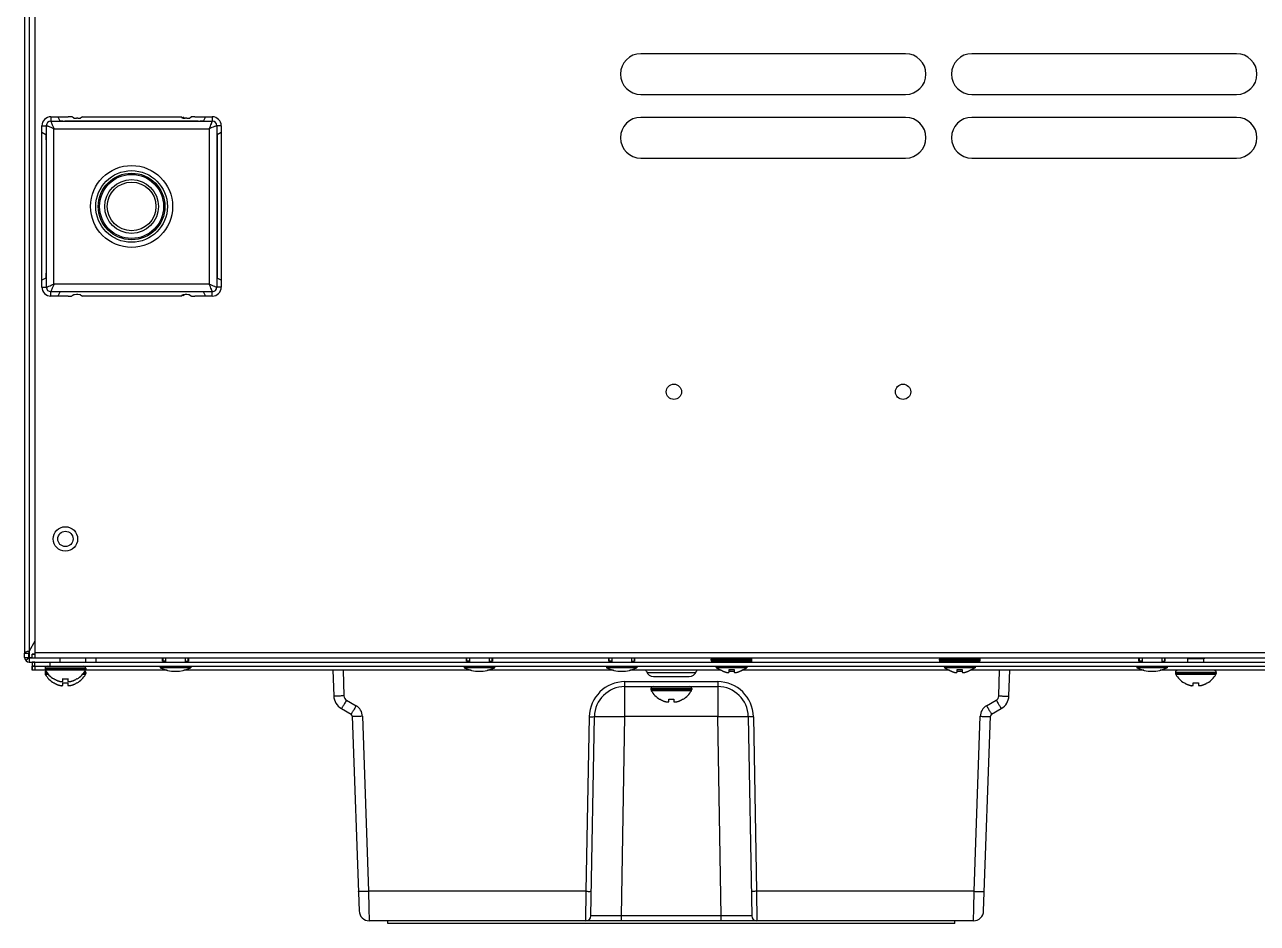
# Model space of a CAD drawing. Header units: millimetres. Extents: x 333 to 5627, y 435 to 3897.
# Drawn here: x 3178.1 to 3420.2, y 3079.8 to 3256.3 of the extents above; entities that cross this region are included whole.
import ezdxf

# ---------------------------------------------------------------- set-up
doc = ezdxf.new("R2010")
doc.units = ezdxf.units.MM
doc.header["$LTSCALE"] = 330
doc.layers.get('0').update_dxf_attribs({"linetype": 'CONTINUOUS'})
doc.layers.add('ASSI', color=7, linetype='CONTINUOUS')
doc.layers.add('GEOM', color=7, linetype='CONTINUOUS')

msp = doc.modelspace()

# ---------------------------------------------------------------- linework, layer by layer
at = {"color": 7, "linetype": 'Continuous'}
for p, q in [((3178.09, 3799.19), (3178.09, 3132.87)), ((3180.09, 3796.94), (3180.09, 3132.89)), ((3351.09, 3250.59), (3299.09, 3250.59)), ((3416.09, 3250.59), (3364.09, 3250.59)), ((3299.09, 3242.59), (3351.09, 3242.59)), ((3364.09, 3242.59), (3416.09, 3242.59)), ((3183.24, 3238.2), (3186.63, 3238.2)), ((3184.59, 3238.2), (3184.99, 3237.4)), ((3212.18, 3237.37), (3185.99, 3237.37)), ((3187.75, 3237.93), (3187.39, 3238.17)), ((3188.55, 3237.91), (3188.25, 3237.91)), ((3189.45, 3238.2), (3189.05, 3237.93)), ((3189.45, 3238.2), (3208.73, 3238.2)), ((3209.12, 3237.93), (3208.73, 3238.2)), ((3209.93, 3237.91), (3209.63, 3237.91)), ((3210.43, 3237.93), (3210.79, 3238.17)), ((3211.54, 3238.2), (3214.93, 3238.2)), ((3213.58, 3238.2), (3213.19, 3237.4)), ((3351.09, 3238.09), (3299.09, 3238.09)), ((3416.09, 3238.09), (3364.09, 3238.09)), ((3181.48, 3204.75), (3181.48, 3236.44)), ((3182.27, 3234.69), (3181.48, 3235.09)), ((3216.69, 3235.09), (3215.9, 3234.69)), ((3216.69, 3236.44), (3216.69, 3204.75)), ((3182.31, 3233.69), (3182.31, 3207.5)), ((3215.87, 3233.69), (3215.87, 3207.5)), ((3299.09, 3230.09), (3351.09, 3230.09)), ((3364.09, 3230.09), (3416.09, 3230.09)), ((3182.27, 3206.49), (3181.48, 3206.09)), ((3216.69, 3206.09), (3215.9, 3206.49)), ((3186.63, 3202.99), (3183.24, 3202.99)), ((3184.99, 3203.78), (3184.59, 3202.99)), ((3212.18, 3203.81), (3185.99, 3203.81)), ((3187.75, 3203.25), (3187.39, 3203.01)), ((3188.55, 3203.27), (3188.25, 3203.27)), ((3189.05, 3203.25), (3189.45, 3202.99)), ((3208.73, 3202.99), (3189.45, 3202.99)), ((3208.73, 3202.99), (3209.12, 3203.25)), ((3209.93, 3203.27), (3209.63, 3203.27)), ((3210.43, 3203.25), (3210.79, 3203.01)), ((3214.93, 3202.99), (3211.54, 3202.99)), ((3213.19, 3203.78), (3213.58, 3202.99)), ((3180.09, 3135.19), (3178.99, 3133.28)), ((3178.09, 3131.99), (3178.09, 3132.87)), ((3178.09, 3132.87), (3178.89, 3132.87)), ((3178.99, 3133.28), (3178.89, 3133.25)), ((3178.89, 3131.99), (3178.89, 3132.87)), ((3179.59, 3131.89), (3179.59, 3132.69)), ((3180.09, 3132.69), (3179.59, 3132.69)), ((3180.09, 3132.62), (3179.59, 3132.62)), ((3180.09, 3132.89), (3180.09, 3131.89)), ((3976.09, 3132.89), (3180.09, 3132.89)), ((3178.09, 3131.99), (3178.89, 3131.99)), ((3178.28, 3131.44), (3178.91, 3131.93)), ((3178.35, 3131.35), (3178.92, 3131.92)), ((3178.99, 3131.99), (3178.99, 3131.89)), ((3178.99, 3131.99), (3179.59, 3131.99)), ((3178.99, 3131.89), (3178.99, 3131.09)), ((3180.09, 3131.89), (3178.99, 3131.89)), ((3178.99, 3131.09), (3977.19, 3131.09)), ((3179.59, 3131.07), (3179.59, 3130.3)), ((3180.09, 3131.07), (3179.59, 3131.07)), ((3180.09, 3130.3), (3179.59, 3130.3)), ((3179.59, 3129.49), (3179.59, 3130.29)), ((3179.59, 3130.29), (3180.09, 3130.29)), ((3179.62, 3129.49), (3179.62, 3130.29)), ((3976.09, 3131.89), (3180.09, 3131.89)), ((3180.09, 3130.29), (3180.09, 3131.09)), ((3180.09, 3130.29), (3180.09, 3129.49)), ((3180.09, 3130.29), (3976.08, 3130.29)), ((3183.09, 3130.29), (3183.09, 3131.09)), ((3185.09, 3131.09), (3185.09, 3131.89)), ((3190.09, 3131.09), (3190.09, 3131.89)), ((3192.09, 3131.89), (3192.09, 3131.09)), ((3204.7, 3130.29), (3204.7, 3129.99)), ((3205.15, 3131.29), (3205.15, 3131.89)), ((3205.77, 3131.29), (3205.15, 3131.29)), ((3205.26, 3131.29), (3205.26, 3131.89)), ((3205.77, 3131.89), (3205.77, 3131.09)), ((3209.63, 3131.89), (3209.63, 3131.09)), ((3209.63, 3131.29), (3210.25, 3131.29)), ((3210.14, 3131.89), (3210.14, 3131.29)), ((3210.25, 3131.89), (3210.25, 3131.29)), ((3210.7, 3130.29), (3210.7, 3129.99)), ((3264.39, 3130.29), (3264.39, 3129.99)), ((3264.84, 3131.29), (3264.84, 3131.89)), ((3265.46, 3131.29), (3264.84, 3131.29)), ((3264.95, 3131.29), (3264.95, 3131.89)), ((3265.46, 3131.89), (3265.46, 3131.09)), ((3269.32, 3131.89), (3269.32, 3131.09)), ((3269.32, 3131.29), (3269.94, 3131.29)), ((3269.83, 3131.89), (3269.83, 3131.29)), ((3269.94, 3131.89), (3269.94, 3131.29)), ((3270.39, 3130.29), (3270.39, 3129.99)), ((3292.33, 3130.29), (3292.33, 3129.99)), ((3292.78, 3131.29), (3292.78, 3131.89)), ((3293.4, 3131.29), (3292.78, 3131.29)), ((3292.89, 3131.29), (3292.89, 3131.89)), ((3293.4, 3131.89), (3293.4, 3131.09)), ((3297.26, 3131.89), (3297.26, 3131.09)), ((3297.26, 3131.29), (3297.88, 3131.29)), ((3297.77, 3131.89), (3297.77, 3131.29)), ((3297.88, 3131.89), (3297.88, 3131.29)), ((3298.33, 3130.29), (3298.33, 3129.99)), ((3312.92, 3131.69), (3320.92, 3131.69)), ((3312.92, 3131.49), (3312.92, 3131.69)), ((3312.92, 3131.49), (3320.92, 3131.49)), ((3312.97, 3131.29), (3320.86, 3131.29)), ((3313.92, 3130.16), (3313.92, 3129.99)), ((3319.92, 3130.16), (3319.92, 3129.99)), ((3320.92, 3131.49), (3320.92, 3131.69)), ((3357.72, 3131.69), (3365.72, 3131.69)), ((3357.72, 3131.49), (3357.72, 3131.69)), ((3357.72, 3131.49), (3365.72, 3131.49)), ((3357.77, 3131.29), (3365.66, 3131.29)), ((3358.72, 3130.16), (3358.72, 3129.99)), ((3364.72, 3130.16), (3364.72, 3129.99)), ((3365.72, 3131.49), (3365.72, 3131.69)), ((3396.47, 3130.29), (3396.47, 3129.99)), ((3396.92, 3131.29), (3396.92, 3131.89)), ((3397.54, 3131.29), (3396.92, 3131.29)), ((3397.03, 3131.29), (3397.03, 3131.89)), ((3397.54, 3131.89), (3397.54, 3131.09)), ((3401.4, 3131.89), (3401.4, 3131.09)), ((3401.4, 3131.29), (3402.02, 3131.29)), ((3401.91, 3131.89), (3401.91, 3131.29)), ((3402.02, 3131.89), (3402.02, 3131.29)), ((3402.47, 3130.29), (3402.47, 3129.99)), ((3406.49, 3131.8), (3406.33, 3131.89)), ((3406.49, 3131.8), (3409.69, 3131.8)), ((3406.49, 3131.09), (3406.49, 3131.8)), ((3409.69, 3131.8), (3409.84, 3131.89)), ((3409.69, 3131.09), (3409.69, 3131.8)), ((3182.14, 3129.49), (3179.59, 3129.49)), ((3182.09, 3129.89), (3182.09, 3129.69)), ((3190.09, 3129.89), (3182.09, 3129.89)), ((3190.09, 3129.69), (3182.09, 3129.69)), ((3182.09, 3129.09), (3182.09, 3128.89)), ((3182.45, 3129.09), (3182.09, 3129.09)), ((3182.6, 3128.89), (3182.09, 3128.89)), ((3190.03, 3129.49), (3182.14, 3129.49)), ((3182.75, 3128.69), (3182.14, 3128.69)), ((3183.79, 3127.81), (3183.79, 3127.85)), ((3185.59, 3127.3), (3185.59, 3127.85)), ((3186.59, 3127.85), (3186.59, 3127.3)), ((3188.39, 3127.85), (3188.39, 3127.81)), ((3190.03, 3128.69), (3189.42, 3128.69)), ((3190.09, 3128.89), (3189.58, 3128.89)), ((3190.09, 3129.09), (3189.75, 3129.09)), ((3206.08, 3129.49), (3190.03, 3129.49)), ((3190.09, 3129.89), (3190.09, 3129.69)), ((3190.09, 3129.09), (3190.09, 3128.89)), ((3210.7, 3129.99), (3204.7, 3129.99)), ((3265.77, 3129.49), (3209.32, 3129.49)), ((3270.39, 3129.99), (3264.39, 3129.99)), ((3293.71, 3129.49), (3269.01, 3129.49)), ((3298.33, 3129.99), (3292.33, 3129.99)), ((3314.89, 3129.49), (3296.95, 3129.49)), ((3309.84, 3128.99), (3300.34, 3128.99)), ((3301.59, 3128.29), (3308.59, 3128.29)), ((3319.92, 3129.99), (3313.92, 3129.99)), ((3314.62, 3129.61), (3314.62, 3129.65)), ((3316.42, 3129.1), (3316.42, 3129.65)), ((3317.42, 3129.65), (3317.42, 3129.1)), ((3359.69, 3129.49), (3318.94, 3129.49)), ((3319.22, 3129.65), (3319.22, 3129.61)), ((3364.72, 3129.99), (3358.72, 3129.99)), ((3359.42, 3129.61), (3359.42, 3129.65)), ((3361.22, 3129.1), (3361.22, 3129.65)), ((3362.22, 3129.65), (3362.22, 3129.1)), ((3397.85, 3129.49), (3363.74, 3129.49)), ((3364.02, 3129.65), (3364.02, 3129.61)), ((3402.47, 3129.99), (3396.47, 3129.99)), ((3430.59, 3129.49), (3401.09, 3129.49)), ((3412.09, 3129.09), (3404.09, 3129.09)), ((3404.09, 3129.09), (3404.09, 3128.89)), ((3412.09, 3128.89), (3404.09, 3128.89)), ((3412.03, 3128.69), (3404.14, 3128.69)), ((3412.09, 3129.09), (3412.09, 3128.89)), ((3183.79, 3127.01), (3183.79, 3127.05)), ((3185.59, 3126.5), (3185.59, 3127.05)), ((3186.59, 3127.05), (3186.59, 3126.5)), ((3188.39, 3127.05), (3188.39, 3127.01)), ((3295.98, 3127.26), (3314.19, 3127.26)), ((3405.79, 3127.01), (3405.79, 3127.05)), ((3407.59, 3126.5), (3407.59, 3127.05)), ((3408.59, 3127.05), (3408.59, 3126.5)), ((3410.39, 3127.05), (3410.39, 3127.01)), ((3302.79, 3123.81), (3302.79, 3123.85)), ((3304.59, 3123.3), (3304.59, 3123.85)), ((3305.59, 3123.85), (3305.59, 3123.3)), ((3307.39, 3123.85), (3307.39, 3123.81))]:
    msp.add_line(p, q, dxfattribs=at)
at = {"color": 9, "linetype": 'Continuous'}
for p, q in [((3178.99, 3799.19), (3178.99, 3131.99)), ((3183.24, 3238.2), (3183.24, 3237.33)), ((3183.24, 3237.33), (3214.93, 3237.33)), ((3214.93, 3238.2), (3214.93, 3237.33)), ((3181.48, 3236.44), (3182.35, 3236.44)), ((3182.35, 3204.75), (3182.35, 3236.44)), ((3183.85, 3205.36), (3183.85, 3235.83)), ((3183.85, 3235.83), (3214.32, 3235.83)), ((3214.32, 3235.83), (3214.32, 3205.36)), ((3215.83, 3236.44), (3215.83, 3204.75)), ((3216.69, 3236.44), (3215.83, 3236.44)), ((3214.32, 3205.36), (3183.85, 3205.36)), ((3181.48, 3204.75), (3182.35, 3204.75)), ((3183.24, 3202.99), (3183.24, 3203.85)), ((3214.93, 3203.85), (3183.24, 3203.85)), ((3214.93, 3202.99), (3214.93, 3203.85)), ((3216.69, 3204.75), (3215.83, 3204.75))]:
    msp.add_line(p, q, dxfattribs=at)
for radius in [8.05, 6.54, 6.29, 4.78]:
    msp.add_circle((3199.09, 3220.59), radius, dxfattribs=at)
at = {"color": 7, "linetype": 'Continuous'}
for centre, radius in [((3199.09, 3220.59), 7.04), ((3199.09, 3220.59), 5.28), ((3305.59, 3184.19), 1.5), ((3350.59, 3184.19), 1.5), ((3186.09, 3155.29), 2.4), ((3186.09, 3155.29), 1.5)]:
    msp.add_circle(centre, radius, dxfattribs=at)
for centre, radius, start, end in [((3299.09, 3246.59), 4, 90, 270), ((3351.09, 3246.59), 4, 270, 90), ((3364.09, 3246.59), 4, 90, 270), ((3416.09, 3246.59), 4, 270, 90), ((3183.24, 3236.44), 1.76, 90, 180), ((3214.93, 3236.44), 1.76, 0, 90), ((3299.09, 3234.09), 4, 90, 270), ((3351.09, 3234.09), 4, 270, 90), ((3364.09, 3234.09), 4, 90, 270), ((3416.09, 3234.09), 4, 270, 90), ((3183.24, 3204.75), 1.76, 180, 270), ((3214.93, 3204.75), 1.76, 270, 360), ((3178.99, 3131.99), 0.9, 180, 270), ((3178.99, 3131.99), 0.1, 180, 270), ((3182.49, 3129.89), 0.4, 90, 180), ((3189.69, 3129.89), 0.4, 0, 90), ((3313.32, 3131.69), 0.4, 149.3636, 180), ((3313.32, 3131.49), 0.4, 180, 210.3012), ((3317.12, 3133.71), 4.8, 210.3012, 213.2248), ((3317.12, 3133.71), 4.8, 226.0722, 227.9694), ((3316.72, 3133.71), 4.8, 312.0306, 313.9278), ((3316.72, 3133.71), 4.8, 326.7752, 329.6988), ((3320.52, 3131.69), 0.4, 0, 30.6364), ((3320.52, 3131.49), 0.4, 329.6988, 360), ((3358.12, 3131.69), 0.4, 149.3636, 180), ((3358.12, 3131.49), 0.4, 180, 210.3012), ((3361.92, 3133.71), 4.8, 210.3012, 213.2248), ((3361.92, 3133.71), 4.8, 226.0722, 227.9694), ((3361.52, 3133.71), 4.8, 312.0306, 313.9278), ((3361.52, 3133.71), 4.8, 326.7752, 329.6988), ((3365.32, 3131.69), 0.4, 0, 30.6364), ((3365.32, 3131.49), 0.4, 329.6988, 360), ((3182.49, 3129.69), 0.4, 180, 210.3012), ((3182.49, 3129.09), 0.4, 132.2886, 180), ((3182.49, 3128.89), 0.4, 180, 210.3012), ((3186.29, 3131.91), 4.8, 210.3012, 238.6273), ((3186.29, 3131.91), 4.8, 210.3012, 238.6273), ((3186.29, 3131.11), 4.8, 210.3012, 238.6273), ((3186.29, 3131.11), 4.8, 210.3012, 238.6273), ((3186.27, 3131.9), 4.75, 238.4659, 241.0313), ((3186.27, 3131.89), 4.75, 241.0316, 241.9926), ((3186.27, 3131.89), 4.75, 241.9926, 243.3187), ((3186.09, 3131.6), 3.79, 262.4006, 267.4511), ((3186.09, 3131.59), 3.77, 267.455, 270), ((3186.09, 3131.59), 3.77, 270, 272.545), ((3186.09, 3131.6), 3.79, 272.5489, 277.5994), ((3185.91, 3131.89), 4.75, 296.6813, 298.0074), ((3185.9, 3131.89), 4.75, 298.0074, 298.9684), ((3185.9, 3131.9), 4.75, 298.9687, 301.5341), ((3185.89, 3131.91), 4.8, 301.3727, 329.6988), ((3185.89, 3131.91), 4.8, 301.3727, 329.6988), ((3185.89, 3131.11), 4.8, 301.3727, 329.6988), ((3185.89, 3131.11), 4.8, 301.3727, 329.6988), ((3189.69, 3129.09), 0.4, 0, 47.7114), ((3189.69, 3129.69), 0.4, 329.6988, 360), ((3189.69, 3128.89), 0.4, 329.6988, 360), ((3207.7, 3136.07), 6.78, 243.732, 296.268), ((3267.39, 3136.07), 6.78, 243.732, 296.268), ((3295.33, 3136.07), 6.78, 243.732, 296.268), ((3298.76, 3128.79), 1.5, 19.4712, 28.2853), ((3301.59, 3129.79), 1.5, 199.4712, 270), ((3308.59, 3129.79), 1.5, 270, 340.5288), ((3311.42, 3128.79), 1.5, 151.7147, 160.5288), ((3316.92, 3136.07), 6.78, 243.732, 247.6646), ((3317.12, 3133.71), 4.8, 234.6428, 238.5421), ((3317.1, 3133.7), 4.75, 238.4659, 241.0313), ((3317.1, 3133.69), 4.75, 241.0316, 241.9926), ((3317.1, 3133.69), 4.75, 241.9926, 243.3187), ((3317.1, 3133.69), 4.74, 243.3188, 244.4598), ((3317.1, 3133.69), 4.74, 244.4598, 245.4278), ((3317.1, 3133.68), 4.73, 245.4278, 246.6825), ((3317.09, 3133.68), 4.73, 246.6826, 247.4526), ((3317.09, 3133.67), 4.72, 247.4524, 248.9975), ((3317.09, 3133.66), 4.72, 248.9977, 249.4819), ((3317.08, 3133.65), 4.7, 249.4813, 251.5344), ((3317.08, 3133.63), 4.68, 251.535, 252.6227), ((3317.07, 3133.62), 4.67, 252.6228, 253.6051), ((3317.06, 3133.59), 4.64, 253.6036, 255.6824), ((3316.17, 3131.08), 2.01, 262.7256, 264.8598), ((3316.17, 3131.06), 1.98, 264.8627, 265.7144), ((3316.17, 3131.05), 1.97, 265.714, 266.9766), ((3316.17, 3131.04), 1.96, 266.9771, 268.0037), ((3316.17, 3131.03), 1.95, 268.0037, 269.0738), ((3316.17, 3131.03), 1.95, 269.0741, 270.1995), ((3316.17, 3131.03), 1.95, 270.1995, 271.1541), ((3316.17, 3131.03), 1.95, 271.1545, 272.3767), ((3316.17, 3131.04), 1.96, 272.3765, 273.2159), ((3316.17, 3131.05), 1.97, 273.2167, 274.6016), ((3316.17, 3131.06), 1.98, 274.6009, 275.2558), ((3316.16, 3131.09), 2.01, 275.2585, 277.2741), ((3316.92, 3133.41), 3.79, 262.4012, 264.9222), ((3316.92, 3136.07), 6.78, 265.7696, 274.2304), ((3316.92, 3133.39), 3.78, 264.9228, 267.4573), ((3316.92, 3133.39), 3.77, 267.4579, 269.9996), ((3316.92, 3133.39), 3.77, 270.0004, 272.5421), ((3316.92, 3133.39), 3.78, 272.5427, 275.0772), ((3316.92, 3133.41), 3.79, 275.0778, 277.5988), ((3317.67, 3131.09), 2.01, 262.7259, 264.7415), ((3317.67, 3131.06), 1.98, 264.7442, 265.3991), ((3317.67, 3131.05), 1.97, 265.3984, 266.7833), ((3317.67, 3131.04), 1.96, 266.7841, 267.6235), ((3317.67, 3131.03), 1.96, 267.6234, 268.8455), ((3317.67, 3131.03), 1.95, 268.8459, 270.9258), ((3317.67, 3131.03), 1.95, 270.9261, 271.9964), ((3317.67, 3131.04), 1.96, 271.9964, 273.0228), ((3317.67, 3131.05), 1.97, 273.0233, 274.286), ((3317.67, 3131.06), 1.98, 274.2856, 275.1372), ((3317.66, 3131.08), 2.01, 275.1401, 277.2744), ((3316.77, 3133.59), 4.64, 284.3176, 286.3964), ((3316.76, 3133.62), 4.67, 286.3949, 287.3772), ((3316.76, 3133.63), 4.68, 287.3773, 288.465), ((3316.75, 3133.65), 4.7, 288.4656, 290.5187), ((3316.75, 3133.66), 4.72, 290.5181, 291.0023), ((3316.75, 3133.67), 4.72, 291.0025, 292.5476), ((3316.74, 3133.68), 4.73, 292.5474, 293.3174), ((3316.74, 3133.68), 4.73, 293.3175, 294.5722), ((3316.74, 3133.69), 4.74, 294.5722, 295.5402), ((3316.74, 3133.69), 4.74, 295.5402, 296.6812), ((3316.74, 3133.69), 4.75, 296.6813, 298.0074), ((3316.73, 3133.69), 4.75, 298.0074, 298.9684), ((3316.73, 3133.7), 4.75, 298.9687, 301.5341), ((3316.72, 3133.71), 4.8, 301.4579, 305.3572), ((3316.92, 3136.07), 6.78, 292.3354, 296.268), ((3361.72, 3136.07), 6.78, 243.732, 247.6646), ((3361.92, 3133.71), 4.8, 234.6428, 238.5421), ((3361.9, 3133.7), 4.75, 238.4659, 241.0313), ((3361.9, 3133.69), 4.75, 241.0316, 241.9926), ((3361.9, 3133.69), 4.75, 241.9926, 243.3187), ((3361.9, 3133.69), 4.74, 243.3188, 244.4598), ((3361.9, 3133.69), 4.74, 244.4598, 245.4278), ((3361.9, 3133.68), 4.73, 245.4278, 246.6825), ((3361.89, 3133.68), 4.73, 246.6826, 247.4526), ((3361.89, 3133.67), 4.72, 247.4524, 248.9975), ((3361.89, 3133.66), 4.72, 248.9977, 249.4819), ((3361.88, 3133.65), 4.7, 249.4813, 251.5344), ((3361.88, 3133.63), 4.68, 251.535, 252.6227), ((3361.87, 3133.62), 4.67, 252.6228, 253.6051), ((3361.86, 3133.59), 4.64, 253.6036, 255.6824), ((3360.97, 3131.08), 2.01, 262.7256, 264.8598), ((3360.97, 3131.06), 1.98, 264.8627, 265.7144), ((3360.97, 3131.05), 1.97, 265.714, 266.9766), ((3360.97, 3131.04), 1.96, 266.9771, 268.0037), ((3360.97, 3131.03), 1.95, 268.0037, 269.0738), ((3360.97, 3131.03), 1.95, 269.0741, 270.1995), ((3360.97, 3131.03), 1.95, 270.1995, 271.1541), ((3360.97, 3131.03), 1.95, 271.1545, 272.3767), ((3360.97, 3131.04), 1.96, 272.3765, 273.2159), ((3360.97, 3131.05), 1.97, 273.2167, 274.6016), ((3360.97, 3131.06), 1.98, 274.6009, 275.2558), ((3360.96, 3131.09), 2.01, 275.2585, 277.2741), ((3361.72, 3133.41), 3.79, 262.4012, 264.9222), ((3361.72, 3136.07), 6.78, 265.7696, 274.2304), ((3361.72, 3133.39), 3.78, 264.9228, 267.4573), ((3361.72, 3133.39), 3.77, 267.4579, 272.5421), ((3361.72, 3133.39), 3.78, 272.5427, 275.0772), ((3361.72, 3133.41), 3.79, 275.0778, 277.5988), ((3362.47, 3131.09), 2.01, 262.7259, 264.7415), ((3362.47, 3131.06), 1.98, 264.7442, 265.3991), ((3362.47, 3131.05), 1.97, 265.3984, 266.7833), ((3362.47, 3131.04), 1.96, 266.7841, 267.6235), ((3362.47, 3131.03), 1.96, 267.6234, 268.8455), ((3362.47, 3131.03), 1.95, 268.8459, 270.9258), ((3362.47, 3131.03), 1.95, 270.9261, 271.9964), ((3362.47, 3131.04), 1.96, 271.9964, 273.0228), ((3362.47, 3131.05), 1.97, 273.0233, 274.286), ((3362.47, 3131.06), 1.98, 274.2856, 275.1372), ((3362.46, 3131.08), 2.01, 275.1401, 277.2744), ((3361.57, 3133.59), 4.64, 284.3176, 286.3964), ((3361.56, 3133.62), 4.67, 286.3949, 287.3772), ((3361.56, 3133.63), 4.68, 287.3773, 288.465), ((3361.55, 3133.65), 4.7, 288.4656, 290.5187), ((3361.55, 3133.66), 4.72, 290.5181, 291.0023), ((3361.55, 3133.67), 4.72, 291.0025, 292.5476), ((3361.54, 3133.68), 4.73, 292.5474, 293.3174), ((3361.54, 3133.68), 4.73, 293.3175, 294.5722), ((3361.54, 3133.69), 4.74, 294.5722, 295.5402), ((3361.54, 3133.69), 4.74, 295.5402, 296.6812), ((3361.54, 3133.69), 4.75, 296.6813, 298.0074), ((3361.53, 3133.69), 4.75, 298.0074, 298.9684), ((3361.53, 3133.7), 4.75, 298.9687, 301.5341), ((3361.52, 3133.71), 4.8, 301.4579, 305.3572), ((3361.72, 3136.07), 6.78, 292.3354, 296.268), ((3399.47, 3136.07), 6.78, 243.732, 296.268), ((3404.49, 3129.09), 0.4, 90, 180), ((3404.49, 3128.89), 0.4, 180, 210.3012), ((3408.29, 3131.11), 4.8, 210.3012, 238.6273), ((3408.29, 3131.11), 4.8, 210.3012, 238.6273), ((3407.89, 3131.11), 4.8, 301.3727, 329.6988), ((3407.89, 3131.11), 4.8, 301.3727, 329.6988), ((3411.69, 3129.09), 0.4, 0, 90), ((3411.69, 3128.89), 0.4, 329.6988, 360), ((3186.27, 3131.1), 4.75, 238.4659, 241.0313), ((3186.27, 3131.09), 4.75, 241.0316, 241.9926), ((3186.27, 3131.09), 4.75, 241.9926, 243.3187), ((3186.27, 3131.89), 4.74, 243.3188, 244.4598), ((3186.27, 3131.09), 4.74, 243.3188, 244.4598), ((3186.27, 3131.89), 4.74, 244.4598, 245.4278), ((3186.27, 3131.09), 4.74, 244.4598, 245.4278), ((3186.27, 3131.88), 4.73, 245.4278, 246.6825), ((3186.27, 3131.08), 4.73, 245.4278, 246.6825), ((3186.26, 3131.88), 4.73, 246.6826, 247.4526), ((3186.26, 3131.08), 4.73, 246.6826, 247.4526), ((3186.26, 3131.87), 4.72, 247.4524, 248.9975), ((3186.26, 3131.07), 4.72, 247.4524, 248.9975), ((3186.26, 3131.86), 4.72, 248.9977, 249.4819), ((3186.26, 3131.06), 4.72, 248.9977, 249.4819), ((3186.25, 3131.85), 4.7, 249.4813, 251.5344), ((3186.25, 3131.05), 4.7, 249.4813, 251.5344), ((3186.25, 3131.83), 4.68, 251.535, 252.6227), ((3186.25, 3131.03), 4.68, 251.535, 252.6227), ((3186.24, 3131.82), 4.67, 252.6228, 253.6051), ((3186.24, 3131.02), 4.67, 252.6228, 253.6051), ((3186.23, 3131.79), 4.64, 253.6036, 255.6824), ((3186.23, 3130.99), 4.64, 253.6036, 255.6824), ((3185.34, 3129.29), 2.01, 262.7259, 264.7415), ((3185.34, 3128.49), 2.01, 262.7259, 264.7415), ((3185.34, 3129.26), 1.98, 264.7442, 265.3991), ((3185.34, 3128.46), 1.98, 264.7442, 265.3991), ((3185.34, 3129.25), 1.97, 265.3984, 266.7833), ((3185.34, 3128.45), 1.97, 265.3984, 266.7833), ((3185.34, 3129.24), 1.96, 266.7841, 267.6235), ((3185.34, 3128.44), 1.96, 266.7841, 267.6235), ((3185.34, 3129.23), 1.96, 267.6234, 268.8455), ((3185.34, 3128.43), 1.96, 267.6234, 268.8455), ((3185.34, 3129.23), 1.95, 268.8459, 270.9258), ((3185.34, 3128.43), 1.95, 268.8459, 270.9258), ((3185.34, 3129.23), 1.95, 270.9261, 271.9964), ((3185.34, 3128.43), 1.95, 270.9261, 271.9964), ((3185.34, 3129.24), 1.96, 271.9964, 273.0228), ((3185.34, 3128.44), 1.96, 271.9964, 273.0228), ((3185.34, 3129.25), 1.97, 273.0233, 274.286), ((3185.34, 3128.45), 1.97, 273.0233, 274.286), ((3185.34, 3129.26), 1.98, 274.2856, 275.1372), ((3185.34, 3128.46), 1.98, 274.2856, 275.1372), ((3185.33, 3129.28), 2.01, 275.1401, 277.2744), ((3185.33, 3128.48), 2.01, 275.1401, 277.2744), ((3186.09, 3130.8), 3.79, 262.4006, 267.4511), ((3186.09, 3130.79), 3.77, 267.455, 270), ((3186.09, 3130.79), 3.77, 270, 272.545), ((3186.09, 3130.8), 3.79, 272.5489, 277.5994), ((3186.84, 3129.28), 2.01, 262.7256, 264.8598), ((3186.84, 3128.48), 2.01, 262.7256, 264.8598), ((3186.84, 3129.26), 1.98, 264.8627, 265.7144), ((3186.84, 3128.46), 1.98, 264.8627, 265.7144), ((3186.84, 3129.25), 1.97, 265.714, 266.9766), ((3186.84, 3128.45), 1.97, 265.714, 266.9766), ((3186.84, 3129.24), 1.96, 266.9771, 268.0037), ((3186.84, 3128.44), 1.96, 266.9771, 268.0037), ((3186.84, 3129.23), 1.95, 268.0037, 269.0738), ((3186.84, 3128.43), 1.95, 268.0037, 269.0738), ((3186.84, 3129.23), 1.95, 269.0741, 270.1995), ((3186.84, 3128.43), 1.95, 269.0741, 270.1995), ((3186.84, 3129.23), 1.95, 270.1995, 271.1541), ((3186.84, 3128.43), 1.95, 270.1995, 271.1541), ((3186.84, 3129.23), 1.95, 271.1545, 272.3767), ((3186.84, 3128.43), 1.95, 271.1545, 272.3767), ((3186.84, 3129.24), 1.96, 272.3765, 273.2159), ((3186.84, 3128.44), 1.96, 272.3765, 273.2159), ((3186.84, 3129.25), 1.97, 273.2167, 274.6016), ((3186.84, 3128.45), 1.97, 273.2167, 274.6016), ((3186.84, 3129.26), 1.98, 274.6009, 275.2558), ((3186.84, 3128.46), 1.98, 274.6009, 275.2558), ((3186.83, 3129.29), 2.01, 275.2585, 277.2741), ((3186.83, 3128.49), 2.01, 275.2585, 277.2741), ((3185.94, 3131.79), 4.64, 284.3176, 286.3964), ((3185.94, 3130.99), 4.64, 284.3176, 286.3964), ((3185.93, 3131.82), 4.67, 286.3949, 287.3772), ((3185.93, 3131.02), 4.67, 286.3949, 287.3772), ((3185.93, 3131.83), 4.68, 287.3773, 288.465), ((3185.93, 3131.03), 4.68, 287.3773, 288.465), ((3185.92, 3131.85), 4.7, 288.4656, 290.5187), ((3185.92, 3131.05), 4.7, 288.4656, 290.5187), ((3185.92, 3131.86), 4.72, 290.5181, 291.0023), ((3185.92, 3131.06), 4.72, 290.5181, 291.0023), ((3185.92, 3131.87), 4.72, 291.0025, 292.5476), ((3185.92, 3131.07), 4.72, 291.0025, 292.5476), ((3185.91, 3131.88), 4.73, 292.5474, 293.3174), ((3185.91, 3131.08), 4.73, 292.5474, 293.3174), ((3185.91, 3131.88), 4.73, 293.3175, 294.5722), ((3185.91, 3131.08), 4.73, 293.3175, 294.5722), ((3185.91, 3131.89), 4.74, 294.5722, 295.5402), ((3185.91, 3131.09), 4.74, 294.5722, 295.5402), ((3185.91, 3131.89), 4.74, 295.5402, 296.6812), ((3185.91, 3131.09), 4.74, 295.5402, 296.6812), ((3185.91, 3131.09), 4.75, 296.6813, 298.0074), ((3185.9, 3131.09), 4.75, 298.0074, 298.9684), ((3185.9, 3131.1), 4.75, 298.9687, 301.5341), ((3305.29, 3127.91), 4.8, 210.3012, 238.6273), ((3304.89, 3127.91), 4.8, 301.3727, 329.6988), ((3408.27, 3131.1), 4.75, 238.4659, 241.0313), ((3408.27, 3131.09), 4.75, 241.0316, 241.9926), ((3408.27, 3131.09), 4.75, 241.9926, 243.3187), ((3408.27, 3131.09), 4.74, 243.3188, 244.4598), ((3408.27, 3131.09), 4.74, 244.4598, 245.4278), ((3408.27, 3131.08), 4.73, 245.4278, 246.6825), ((3408.26, 3131.08), 4.73, 246.6826, 247.4526), ((3408.26, 3131.07), 4.72, 247.4524, 248.9975), ((3408.26, 3131.06), 4.72, 248.9977, 249.4819), ((3408.25, 3131.05), 4.7, 249.4813, 251.5344), ((3408.25, 3131.03), 4.68, 251.535, 252.6227), ((3408.24, 3131.02), 4.67, 252.6228, 253.6051), ((3408.23, 3130.99), 4.64, 253.6036, 255.6824), ((3407.34, 3128.49), 2.01, 262.7259, 264.7415), ((3407.34, 3128.46), 1.98, 264.7442, 265.3991), ((3407.34, 3128.45), 1.97, 265.3984, 266.7833), ((3407.34, 3128.44), 1.96, 266.7841, 267.6235), ((3407.34, 3128.43), 1.96, 267.6234, 268.8455), ((3407.34, 3128.43), 1.95, 268.8459, 270.9258), ((3407.34, 3128.43), 1.95, 270.9261, 271.9964), ((3407.34, 3128.44), 1.96, 271.9964, 273.0228), ((3407.34, 3128.45), 1.97, 273.0233, 274.286), ((3407.34, 3128.46), 1.98, 274.2856, 275.1372), ((3407.33, 3128.48), 2.01, 275.1401, 277.2744), ((3408.09, 3130.8), 3.79, 262.4006, 267.4511), ((3408.09, 3130.79), 3.77, 267.455, 270), ((3408.09, 3130.79), 3.77, 270, 272.545), ((3408.09, 3130.8), 3.79, 272.5489, 277.5994), ((3408.84, 3128.48), 2.01, 262.7256, 264.8598), ((3408.84, 3128.46), 1.98, 264.8627, 265.7144), ((3408.84, 3128.45), 1.97, 265.714, 266.9766), ((3408.84, 3128.44), 1.96, 266.9771, 268.0037), ((3408.84, 3128.43), 1.95, 268.0037, 269.0738), ((3408.84, 3128.43), 1.95, 269.0741, 270.1995), ((3408.84, 3128.43), 1.95, 270.1995, 271.1541), ((3408.84, 3128.43), 1.95, 271.1545, 272.3767), ((3408.84, 3128.44), 1.96, 272.3765, 273.2159), ((3408.84, 3128.45), 1.97, 273.2167, 274.6016), ((3408.84, 3128.46), 1.98, 274.6009, 275.2558), ((3408.83, 3128.49), 2.01, 275.2585, 277.2741), ((3407.94, 3130.99), 4.64, 284.3176, 286.3964), ((3407.93, 3131.02), 4.67, 286.3949, 287.3772), ((3407.93, 3131.03), 4.68, 287.3773, 288.465), ((3407.92, 3131.05), 4.7, 288.4656, 290.5187), ((3407.92, 3131.06), 4.72, 290.5181, 291.0023), ((3407.92, 3131.07), 4.72, 291.0025, 292.5476), ((3407.91, 3131.08), 4.73, 292.5474, 293.3174), ((3407.91, 3131.08), 4.73, 293.3175, 294.5722), ((3407.91, 3131.09), 4.74, 294.5722, 295.5402), ((3407.91, 3131.09), 4.74, 295.5402, 296.6812), ((3407.91, 3131.09), 4.75, 296.6813, 298.0074), ((3407.9, 3131.09), 4.75, 298.0074, 298.9684), ((3407.9, 3131.1), 4.75, 298.9687, 301.5341), ((3305.27, 3127.9), 4.75, 238.4659, 241.0313), ((3305.27, 3127.89), 4.75, 241.0316, 241.9926), ((3305.27, 3127.89), 4.75, 241.9926, 243.3187), ((3305.27, 3127.89), 4.74, 243.3188, 244.4598), ((3305.27, 3127.89), 4.74, 244.4598, 245.4278), ((3305.27, 3127.88), 4.73, 245.4278, 246.6825), ((3305.26, 3127.88), 4.73, 246.6826, 247.4526), ((3305.26, 3127.87), 4.72, 247.4524, 248.9975), ((3305.26, 3127.86), 4.72, 248.9977, 249.4819), ((3305.25, 3127.85), 4.7, 249.4813, 251.5344), ((3305.25, 3127.83), 4.68, 251.535, 252.6227), ((3305.24, 3127.82), 4.67, 252.6228, 253.6051), ((3305.23, 3127.79), 4.64, 253.6036, 255.6824), ((3304.34, 3125.29), 2.01, 262.7259, 264.7415), ((3304.34, 3125.26), 1.98, 264.7442, 265.3991), ((3304.34, 3125.25), 1.97, 265.3984, 266.7833), ((3304.34, 3125.24), 1.96, 266.7841, 267.6235), ((3304.34, 3125.23), 1.96, 267.6234, 268.8455), ((3304.34, 3125.23), 1.95, 268.8459, 270.9258), ((3304.34, 3125.23), 1.95, 270.9261, 271.9964), ((3304.34, 3125.24), 1.96, 271.9964, 273.0228), ((3304.34, 3125.25), 1.97, 273.0233, 274.286), ((3304.34, 3125.26), 1.98, 274.2856, 275.1372), ((3304.33, 3125.28), 2.01, 275.1401, 277.2744), ((3305.09, 3127.6), 3.79, 262.4006, 267.4511), ((3305.09, 3127.59), 3.77, 267.455, 270), ((3305.09, 3127.59), 3.77, 270, 272.545), ((3305.09, 3127.6), 3.79, 272.5489, 277.5994), ((3305.84, 3125.28), 2.01, 262.7256, 264.8598), ((3305.84, 3125.26), 1.98, 264.8627, 265.7144), ((3305.84, 3125.25), 1.97, 265.714, 266.9766), ((3305.84, 3125.24), 1.96, 266.9771, 268.0037), ((3305.84, 3125.23), 1.95, 268.0037, 269.0738), ((3305.84, 3125.23), 1.95, 269.0741, 270.1995), ((3305.84, 3125.23), 1.95, 270.1995, 271.1541), ((3305.84, 3125.23), 1.95, 271.1545, 272.3767), ((3305.84, 3125.24), 1.96, 272.3765, 273.2159), ((3305.84, 3125.25), 1.97, 273.2167, 274.6016), ((3305.84, 3125.26), 1.98, 274.6009, 275.2558), ((3305.83, 3125.29), 2.01, 275.2585, 277.2741), ((3304.94, 3127.79), 4.64, 284.3176, 286.3964), ((3304.93, 3127.82), 4.67, 286.3949, 287.3772), ((3304.93, 3127.83), 4.68, 287.3773, 288.465), ((3304.92, 3127.85), 4.7, 288.4656, 290.5187), ((3304.92, 3127.86), 4.72, 290.5181, 291.0023), ((3304.92, 3127.87), 4.72, 291.0025, 292.5476), ((3304.91, 3127.88), 4.73, 292.5474, 293.3174), ((3304.91, 3127.88), 4.73, 293.3175, 294.5722), ((3304.91, 3127.89), 4.74, 294.5722, 295.5402), ((3304.91, 3127.89), 4.74, 295.5402, 296.6812), ((3304.91, 3127.89), 4.75, 296.6813, 298.0074), ((3304.9, 3127.89), 4.75, 298.0074, 298.9684), ((3304.9, 3127.9), 4.75, 298.9687, 301.5341)]:
    msp.add_arc(centre, radius, start, end, dxfattribs=at)
at = {"color": 9, "linetype": 'Continuous'}
for centre, start, end in [((3183.24, 3236.44), 90, 180), ((3214.93, 3236.44), 360, 90), ((3183.24, 3204.75), 180, 270), ((3214.93, 3204.75), 270, 0)]:
    msp.add_arc(centre, 0.898, start, end, dxfattribs=at)
at = {"color": 7, "linetype": 'Continuous'}
for centre, major_axis, start_param, end_param in [((3185.99, 3237.41), (1.01, 0), -3.124139, -1.570796), ((3186.63, 3238.17), (0.754, 0), 0.05236, 1.570796), ((3188.25, 3237.93), (0.503, 0), -3.089233, -1.570796), ((3188.55, 3237.93), (0.503, 0), -1.570796, -0.05236), ((3209.63, 3237.93), (0.503, 0), -3.089233, -1.570796), ((3209.93, 3237.93), (0.503, 0), -1.570796, -0.05236), ((3211.54, 3238.17), (0.754, 0), 1.570796, 3.089233), ((3212.18, 3237.41), (1.01, 0), -1.570796, -0.017453), ((3182.27, 3233.69), (0, 1.01), -1.570796, -0.017453), ((3215.9, 3233.69), (0, 1.01), 0.017453, 1.570796), ((3182.27, 3207.5), (0, 1.01), -3.124139, -1.570796), ((3215.9, 3207.5), (0, 1.01), -4.712389, -3.159046), ((3185.99, 3203.78), (1.01, 0), 1.570796, 3.124139), ((3186.63, 3203.01), (0.754, 0), -1.570796, -0.05236), ((3188.25, 3203.25), (0.503, 0), 1.570796, 3.089233), ((3188.55, 3203.25), (0.503, 0), 0.05236, 1.570796), ((3209.63, 3203.25), (0.503, 0), 1.570796, 3.089233), ((3209.93, 3203.25), (0.503, 0), 0.05236, 1.570796), ((3211.54, 3203.01), (0.754, 0), -3.089233, -1.570796), ((3212.18, 3203.78), (1.01, 0), 0.017453, 1.570796)]:
    msp.add_ellipse(centre, major_axis=major_axis, ratio=0.034921, start_param=start_param, end_param=end_param, dxfattribs=at)
at = {"color": 9, "linetype": 'Continuous'}
for points, knots in [([(3183.24, 3237.33), (3183.24, 3237.32), (3183.26, 3237.27), (3183.29, 3237.18), (3183.34, 3237.03), (3183.44, 3236.75), (3183.61, 3236.34), (3183.77, 3236), (3183.85, 3235.83)], [0, 0, 0, 0, 0.025728, 0.089256, 0.187403, 0.315276, 0.63555, 1, 1, 1, 1]), ([(3214.32, 3235.83), (3214.41, 3236), (3214.56, 3236.34), (3214.73, 3236.75), (3214.83, 3237.03), (3214.89, 3237.18), (3214.91, 3237.27), (3214.93, 3237.32), (3214.93, 3237.33)], [0, 0, 0, 0, 0.36445, 0.684724, 0.812596, 0.910743, 0.974272, 1, 1, 1, 1]), ([(3183.85, 3235.83), (3183.67, 3235.91), (3183.34, 3236.06), (3182.93, 3236.24), (3182.65, 3236.34), (3182.5, 3236.39), (3182.41, 3236.42), (3182.36, 3236.44), (3182.35, 3236.44)], [0, 0, 0, 0, 0.36445, 0.684724, 0.812596, 0.910743, 0.974272, 1, 1, 1, 1]), ([(3215.83, 3236.44), (3215.82, 3236.44), (3215.77, 3236.42), (3215.67, 3236.39), (3215.52, 3236.34), (3215.25, 3236.24), (3214.84, 3236.06), (3214.5, 3235.91), (3214.32, 3235.83)], [0, 0, 0, 0, 0.025728, 0.089256, 0.187403, 0.315276, 0.63555, 1, 1, 1, 1]), ([(3182.35, 3204.75), (3182.36, 3204.75), (3182.41, 3204.76), (3182.5, 3204.79), (3182.65, 3204.84), (3182.93, 3204.95), (3183.34, 3205.12), (3183.67, 3205.27), (3183.85, 3205.36)], [0, 0, 0, 0, 0.025728, 0.089256, 0.187403, 0.315276, 0.63555, 1, 1, 1, 1]), ([(3183.85, 3205.36), (3183.77, 3205.18), (3183.61, 3204.84), (3183.44, 3204.43), (3183.34, 3204.15), (3183.29, 3204.01), (3183.26, 3203.91), (3183.24, 3203.86), (3183.24, 3203.85)], [0, 0, 0, 0, 0.36445, 0.684724, 0.812596, 0.910743, 0.974272, 1, 1, 1, 1]), ([(3214.93, 3203.85), (3214.93, 3203.86), (3214.91, 3203.91), (3214.89, 3204.01), (3214.83, 3204.15), (3214.73, 3204.43), (3214.56, 3204.84), (3214.41, 3205.18), (3214.32, 3205.36)], [0, 0, 0, 0, 0.025728, 0.089256, 0.187403, 0.315276, 0.63555, 1, 1, 1, 1]), ([(3214.32, 3205.36), (3214.5, 3205.27), (3214.84, 3205.12), (3215.25, 3204.95), (3215.52, 3204.84), (3215.67, 3204.79), (3215.77, 3204.76), (3215.82, 3204.75), (3215.83, 3204.75)], [0, 0, 0, 0, 0.36445, 0.684724, 0.812596, 0.910743, 0.974272, 1, 1, 1, 1])]:
    msp.add_open_spline(points, degree=3, knots=knots, dxfattribs=at)
at = {"color": 7, "linetype": 'Continuous'}
for points, knots in [([(3178.89, 3133.25), (3178.7, 3133.2), (3178.44, 3133.12), (3178.17, 3133), (3178.09, 3132.91), (3178.09, 3132.87)], [0, 0, 0, 0, 0.662098, 0.876477, 1, 1, 1, 1]), ([(3178.99, 3133.28), (3178.98, 3133.25), (3178.92, 3133.12), (3178.89, 3132.98), (3178.89, 3132.87)], [0, 0, 0, 0, 0.2586, 1, 1, 1, 1])]:
    msp.add_open_spline(points, degree=3, knots=knots, dxfattribs=at)
msp.add_open_spline([(3178.99, 3131.93), (3179.02, 3131.91), (3179.05, 3131.89), (3179.09, 3131.89)], degree=3, dxfattribs=at)
at = {"layer": 'ASSI', "color": 9, "linetype": 'Continuous'}
for p, q in [((3309.09, 3125.89), (3301.09, 3125.89)), ((3309.09, 3125.69), (3301.09, 3125.69)), ((3309.03, 3125.49), (3301.14, 3125.49))]:
    msp.add_line(p, q, dxfattribs=at)
at = {"layer": 'ASSI', "color": 7, "linetype": 'Continuous'}
for p, q in [((3301.09, 3125.89), (3301.09, 3125.69)), ((3309.09, 3125.89), (3309.09, 3125.69))]:
    msp.add_line(p, q, dxfattribs=at)
for centre, radius, start, end in [((3301.49, 3125.89), 0.4, 90, 180), ((3301.49, 3125.69), 0.4, 180, 210.3012), ((3305.29, 3127.91), 4.8, 210.3012, 238.6273), ((3304.89, 3127.91), 4.8, 301.3727, 329.6988), ((3308.69, 3125.89), 0.4, 0, 90), ((3308.69, 3125.69), 0.4, 329.6988, 360)]:
    msp.add_arc(centre, radius, start, end, dxfattribs=at)
at = {"layer": 'GEOM', "color": 3, "linetype": 'Continuous'}
for p, q in [((3208.88, 3238.09), (3209.19, 3238.09)), ((3209.19, 3203.09), (3208.88, 3203.09))]:
    msp.add_line(p, q, dxfattribs=at)
at = {"layer": 'GEOM', "color": 7, "linetype": 'Continuous'}
for p, q in [((3238.62, 3129.49), (3238.79, 3124.46)), ((3371.38, 3124.46), (3371.56, 3129.49)), ((3295.98, 3126.29), (3314.19, 3126.29)), ((3240.29, 3121.96), (3242.18, 3120.87)), ((3242.43, 3120.46), (3243.77, 3082.22)), ((3366.41, 3082.22), (3367.74, 3120.46)), ((3367.99, 3120.87), (3369.89, 3121.96)), ((3289.3, 3081.27), (3289.99, 3120.4)), ((3320.19, 3120.4), (3320.87, 3081.27)), ((3364.41, 3080.29), (3245.77, 3080.29)), ((3249.4, 3079.79), (3249.4, 3080.29)), ((3360.78, 3079.79), (3249.4, 3079.79)), ((3360.78, 3079.79), (3360.78, 3080.29))]:
    msp.add_line(p, q, dxfattribs=at)
at = {"layer": 'GEOM', "color": 9, "linetype": 'Continuous'}
for p, q in [((3240.61, 3129.49), (3240.79, 3124.46)), ((3369.39, 3124.46), (3369.56, 3129.49)), ((3295.98, 3120.4), (3295.98, 3127.26)), ((3314.19, 3127.26), (3314.19, 3120.4)), ((3241.29, 3123.63), (3243.18, 3122.53)), ((3366.99, 3122.53), (3368.89, 3123.63)), ((3244.43, 3120.46), (3245.63, 3086.08)), ((3364.55, 3086.08), (3365.75, 3120.46)), ((3288.39, 3086.08), (3288.99, 3120.38)), ((3295.3, 3081.27), (3295.98, 3120.4)), ((3314.19, 3120.4), (3295.98, 3120.4)), ((3314.87, 3081.27), (3314.19, 3120.4)), ((3321.19, 3120.38), (3321.79, 3086.08)), ((3288.39, 3086.08), (3245.63, 3086.08)), ((3245.63, 3086.08), (3245.71, 3082.77)), ((3288.3, 3080.29), (3288.39, 3086.08)), ((3364.55, 3086.08), (3321.79, 3086.08)), ((3321.79, 3086.08), (3321.87, 3080.29)), ((3364.47, 3082.77), (3364.55, 3086.08)), ((3245.71, 3082.77), (3245.77, 3080.29)), ((3364.41, 3080.29), (3364.47, 3082.77)), ((3314.87, 3081.27), (3295.3, 3081.27)), ((3295.3, 3080.29), (3295.3, 3081.27)), ((3314.87, 3080.29), (3314.87, 3081.27))]:
    msp.add_line(p, q, dxfattribs=at)
at = {"layer": 'GEOM', "color": 3, "linetype": 'Continuous'}
for centre, start, end in [((3209.19, 3237.79), 24.7299, 90), ((3209.19, 3203.39), 270, 335.2701)]:
    msp.add_arc(centre, 0.3, start, end, dxfattribs=at)
at = {"layer": 'GEOM', "color": 9, "linetype": 'Continuous'}
for centre, radius, start, end in [((3295.98, 3120.26), 7, 90.0005, 178.9995), ((3314.19, 3120.26), 7, 1.0005, 89.9995), ((3241.93, 3120.37), 2.5, 2.005, 59.995), ((3368.24, 3120.37), 2.5, 120.0048, 177.9952)]:
    msp.add_arc(centre, radius, start, end, dxfattribs=at)
at = {"layer": 'GEOM', "color": 7, "linetype": 'Continuous'}
for centre, radius, start, end in [((3295.98, 3120.29), 6, 90, 179), ((3314.19, 3120.29), 6, 1, 90), ((3241.79, 3124.56), 3, 182, 240), ((3368.39, 3124.56), 3, 300, 358), ((3241.93, 3120.44), 0.5, 2, 59.9916), ((3368.24, 3120.44), 0.5, 120.008, 178), ((3245.77, 3082.29), 2, 182.0004, 270), ((3364.41, 3082.29), 2, 269.9999, 357.9984), ((3288.3, 3081.29), 1, 270, 359), ((3321.87, 3081.29), 1, 181.0001, 270.0061)]:
    msp.add_arc(centre, radius, start, end, dxfattribs=at)
at = {"layer": 'GEOM', "color": 9, "linetype": 'Continuous'}
for points, knots in [([(3240.79, 3124.46), (3240.54, 3124.45), (3240.07, 3124.44), (3239.51, 3124.43), (3239.15, 3124.43), (3238.96, 3124.43), (3238.87, 3124.45), (3238.79, 3124.44), (3238.79, 3124.46)], [0, 0, 0, 0, 0.382041, 0.705904, 0.830031, 0.922514, 0.979611, 1, 1, 1, 1]), ([(3241.29, 3123.63), (3241.17, 3123.41), (3240.93, 3123.02), (3240.66, 3122.55), (3240.48, 3122.26), (3240.39, 3122.09), (3240.33, 3122.03), (3240.3, 3121.96), (3240.29, 3121.96)], [0, 0, 0, 0, 0.384745, 0.708579, 0.832208, 0.924096, 0.980588, 1, 1, 1, 1]), ([(3368.89, 3123.63), (3369.01, 3123.41), (3369.24, 3123.02), (3369.52, 3122.55), (3369.7, 3122.26), (3369.79, 3122.09), (3369.85, 3122.03), (3369.88, 3121.96), (3369.89, 3121.96)], [0, 0, 0, 0, 0.384745, 0.708579, 0.832208, 0.924096, 0.980588, 1, 1, 1, 1]), ([(3369.39, 3124.46), (3369.64, 3124.45), (3370.11, 3124.44), (3370.67, 3124.43), (3371.02, 3124.43), (3371.22, 3124.43), (3371.31, 3124.45), (3371.38, 3124.44), (3371.38, 3124.46)], [0, 0, 0, 0, 0.382041, 0.705904, 0.830031, 0.922514, 0.979611, 1, 1, 1, 1]), ([(3243.18, 3122.53), (3243.06, 3122.32), (3242.83, 3121.92), (3242.55, 3121.45), (3242.37, 3121.17), (3242.28, 3121), (3242.22, 3120.94), (3242.19, 3120.87), (3242.18, 3120.87)], [0, 0, 0, 0, 0.384745, 0.708579, 0.832208, 0.924096, 0.980588, 1, 1, 1, 1]), ([(3244.43, 3120.46), (3244.18, 3120.45), (3243.71, 3120.43), (3243.15, 3120.42), (3242.79, 3120.43), (3242.6, 3120.43), (3242.51, 3120.45), (3242.43, 3120.44), (3242.43, 3120.46)], [0, 0, 0, 0, 0.382041, 0.705904, 0.830031, 0.922514, 0.979611, 1, 1, 1, 1]), ([(3289.99, 3120.4), (3289.99, 3120.41), (3290.04, 3120.4), (3290.11, 3120.42), (3290.27, 3120.42), (3290.56, 3120.43), (3291.06, 3120.44), (3291.8, 3120.44), (3292.69, 3120.44), (3294.11, 3120.42), (3295.22, 3120.41), (3295.98, 3120.4)], [0, 0, 0, 0, 0.005116, 0.019602, 0.043484, 0.076573, 0.168965, 0.293274, 0.444746, 0.617502, 1, 1, 1, 1]), ([(3314.19, 3120.4), (3314.96, 3120.41), (3316.07, 3120.42), (3317.48, 3120.44), (3318.38, 3120.44), (3319.11, 3120.44), (3319.62, 3120.43), (3319.91, 3120.42), (3320.06, 3120.42), (3320.13, 3120.4), (3320.19, 3120.41), (3320.19, 3120.4)], [0, 0, 0, 0, 0.382512, 0.555266, 0.706737, 0.831043, 0.923432, 0.956519, 0.980401, 0.994885, 1, 1, 1, 1]), ([(3365.75, 3120.46), (3366, 3120.45), (3366.47, 3120.43), (3367.03, 3120.42), (3367.38, 3120.43), (3367.58, 3120.43), (3367.67, 3120.45), (3367.74, 3120.44), (3367.74, 3120.46)], [0, 0, 0, 0, 0.382041, 0.705904, 0.830031, 0.922514, 0.979611, 1, 1, 1, 1]), ([(3366.99, 3122.53), (3367.12, 3122.32), (3367.35, 3121.92), (3367.62, 3121.45), (3367.8, 3121.17), (3367.9, 3121), (3367.96, 3120.94), (3367.98, 3120.87), (3367.99, 3120.87)], [0, 0, 0, 0, 0.384745, 0.708579, 0.832208, 0.924096, 0.980588, 1, 1, 1, 1]), ([(3288.99, 3120.38), (3289.11, 3120.38), (3289.34, 3120.38), (3289.68, 3120.36), (3289.83, 3120.4), (3289.98, 3120.37), (3289.99, 3120.4)], [0, 0, 0, 0, 0.382144, 0.706143, 0.922848, 1, 1, 1, 1]), ([(3321.19, 3120.38), (3321.06, 3120.38), (3320.84, 3120.38), (3320.5, 3120.36), (3320.35, 3120.4), (3320.19, 3120.37), (3320.19, 3120.4)], [0, 0, 0, 0, 0.382144, 0.706142, 0.922848, 1, 1, 1, 1]), ([(3245.63, 3086.08), (3245.38, 3086.07), (3244.91, 3086.06), (3244.35, 3086.05), (3244, 3086.06), (3243.8, 3086.05), (3243.71, 3086.07), (3243.63, 3086.07), (3243.63, 3086.08)], [0, 0, 0, 0, 0.382041, 0.705904, 0.830031, 0.922514, 0.979611, 1, 1, 1, 1]), ([(3288.39, 3086.08), (3288.51, 3086.08), (3288.74, 3086.08), (3289.08, 3086.06), (3289.23, 3086.11), (3289.39, 3086.07), (3289.39, 3086.1)], [0, 0, 0, 0, 0.382144, 0.706142, 0.922848, 1, 1, 1, 1]), ([(3321.79, 3086.08), (3321.66, 3086.08), (3321.43, 3086.08), (3321.1, 3086.06), (3320.95, 3086.11), (3320.79, 3086.07), (3320.79, 3086.1)], [0, 0, 0, 0, 0.382144, 0.706142, 0.922848, 1, 1, 1, 1]), ([(3364.55, 3086.08), (3364.8, 3086.07), (3365.27, 3086.06), (3365.83, 3086.05), (3366.18, 3086.06), (3366.38, 3086.05), (3366.47, 3086.07), (3366.54, 3086.07), (3366.54, 3086.08)], [0, 0, 0, 0, 0.382041, 0.705904, 0.830031, 0.922514, 0.979611, 1, 1, 1, 1]), ([(3295.3, 3081.27), (3294.54, 3081.27), (3293.43, 3081.27), (3292.01, 3081.27), (3291.11, 3081.27), (3290.38, 3081.27), (3289.87, 3081.26), (3289.58, 3081.27), (3289.43, 3081.26), (3289.36, 3081.28), (3289.3, 3081.26), (3289.3, 3081.27)], [0, 0, 0, 0, 0.382708, 0.555589, 0.707135, 0.831494, 0.923896, 0.956949, 0.980788, 0.995174, 1, 1, 1, 1]), ([(3320.87, 3081.27), (3320.87, 3081.26), (3320.81, 3081.28), (3320.75, 3081.26), (3320.59, 3081.27), (3320.3, 3081.26), (3319.8, 3081.27), (3319.06, 3081.27), (3318.17, 3081.27), (3316.75, 3081.27), (3315.64, 3081.27), (3314.87, 3081.27)], [0, 0, 0, 0, 0.004827, 0.019212, 0.043051, 0.076104, 0.168506, 0.292865, 0.444411, 0.617292, 1, 1, 1, 1])]:
    msp.add_open_spline(points, degree=3, knots=knots, dxfattribs=at)
for points in [[(3240.79, 3124.46), (3240.8, 3124.13), (3241.01, 3123.79), (3241.29, 3123.63)], [(3368.89, 3123.63), (3369.17, 3123.79), (3369.37, 3124.13), (3369.39, 3124.46)]]:
    msp.add_open_spline(points, degree=3, dxfattribs=at)

doc.saveas('drawing.dxf')
